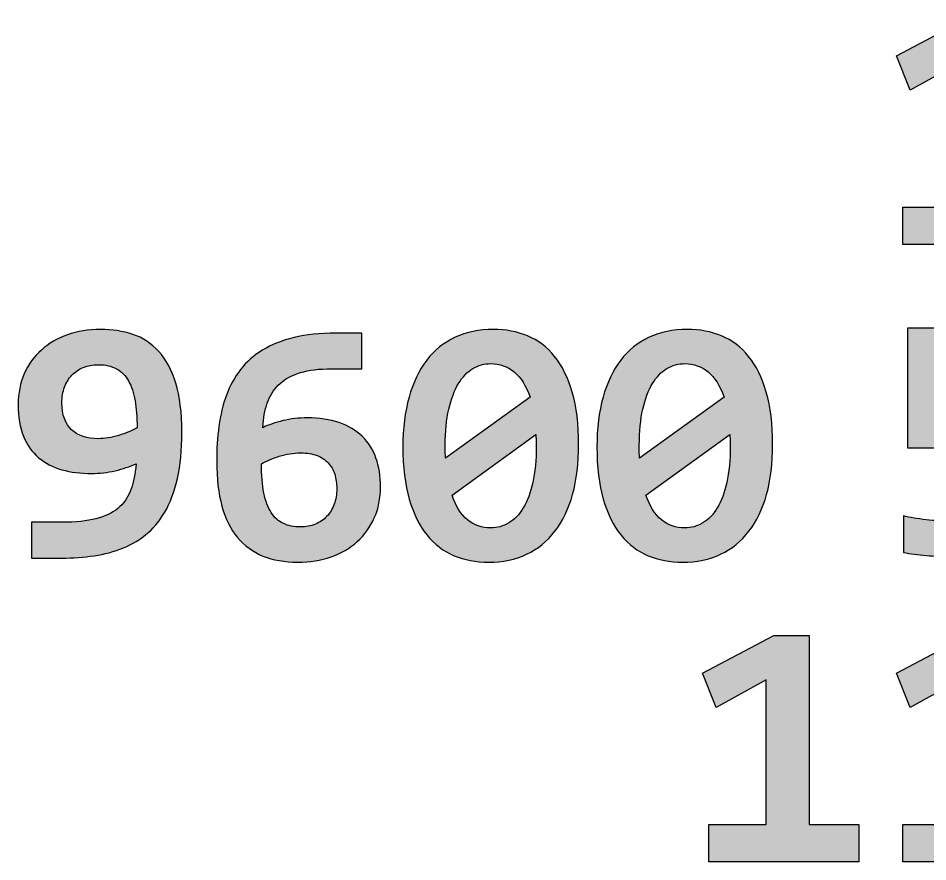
# Model space of a CAD drawing. Extents: x 264 to 349, y -535 to -258.
# Drawn here: x 296.36 to 316.99, y -355.32 to -336.18 of the extents above; entities that cross this region are included whole.
import ezdxf

# ---------------------------------------------------------------- set-up
doc = ezdxf.new("R2010")
doc.units = 0
doc.header["$MEASUREMENT"] = 0
doc.layers.add('LAYER_1', color=7, linetype='CONTINUOUS')

# ---------------------------------------------------------------- blocks, each defined once
blk = doc.blocks.new('BLOCK_4')
at = {"layer": 'LAYER_1'}
h = blk.add_hatch(color=7, dxfattribs=at)
h.dxf.hatch_style = 2
edge = h.paths.add_edge_path()
edge.add_spline(control_points=[(300.074, -345.578), (300.074, -345.979), (300.04, -346.328), (299.972, -346.627), (299.904, -346.925), (299.809, -347.179), (299.685, -347.39), (299.562, -347.601), (299.414, -347.775), (299.242, -347.91), (299.07, -348.045), (298.879, -348.152), (298.669, -348.23), (298.46, -348.308), (298.236, -348.362), (297.998, -348.39), (297.759, -348.419), (297.513, -348.433), (297.257, -348.433), (297.257, -348.433), (296.667, -348.433), (296.667, -348.433), (296.667, -348.433), (296.667, -347.617), (296.667, -347.617), (296.667, -347.617), (297.363, -347.617), (297.363, -347.617), (297.667, -347.617), (297.922, -347.59), (298.126, -347.537), (298.331, -347.484), (298.496, -347.406), (298.623, -347.302), (298.749, -347.199), (298.843, -347.072), (298.904, -346.918), (298.965, -346.764), (299.006, -346.587), (299.027, -346.386), (299.027, -346.386), (299.035, -346.289), (299.035, -346.289), (298.896, -346.354), (298.739, -346.407), (298.562, -346.449), (298.385, -346.49), (298.207, -346.511), (298.027, -346.511), (297.779, -346.511), (297.554, -346.483), (297.351, -346.426), (297.148, -346.368), (296.973, -346.277), (296.826, -346.152), (296.679, -346.027), (296.564, -345.865), (296.484, -345.666), (296.403, -345.467), (296.363, -345.226), (296.363, -344.945), (296.363, -344.69), (296.409, -344.457), (296.501, -344.248), (296.594, -344.038), (296.723, -343.859), (296.888, -343.711), (297.054, -343.562), (297.25, -343.447), (297.478, -343.365), (297.706, -343.283), (297.955, -343.242), (298.226, -343.242), (298.492, -343.242), (298.737, -343.28), (298.962, -343.355), (299.188, -343.431), (299.383, -343.559), (299.548, -343.74), (299.714, -343.921), (299.843, -344.161), (299.935, -344.461), (300.027, -344.76), (300.074, -345.133), (300.074, -345.578)], knot_values=[0, 0, 0, 0, 1, 1, 1, 2, 2, 2, 3, 3, 3, 4, 4, 4, 5, 5, 5, 6, 6, 6, 7, 7, 7, 8, 8, 8, 9, 9, 9, 10, 10, 10, 11, 11, 11, 12, 12, 12, 13, 13, 13, 14, 14, 14, 15, 15, 15, 16, 16, 16, 17, 17, 17, 18, 18, 18, 19, 19, 19, 20, 20, 20, 21, 21, 21, 22, 22, 22, 23, 23, 23, 24, 24, 24, 25, 25, 25, 26, 26, 26, 27, 27, 27, 28, 28, 28, 28], degree=3, periodic=1)
edge = h.paths.add_edge_path()
edge.add_spline(control_points=[(298.179, -344.043), (298.054, -344.043), (297.941, -344.064), (297.839, -344.105), (297.738, -344.147), (297.651, -344.205), (297.58, -344.281), (297.508, -344.357), (297.453, -344.447), (297.414, -344.552), (297.375, -344.658), (297.355, -344.776), (297.355, -344.906), (297.355, -345.182), (297.428, -345.387), (297.574, -345.521), (297.72, -345.656), (297.921, -345.722), (298.179, -345.722), (298.25, -345.722), (298.324, -345.716), (298.404, -345.703), (298.483, -345.69), (298.562, -345.672), (298.642, -345.648), (298.722, -345.625), (298.797, -345.598), (298.869, -345.568), (298.94, -345.538), (299.003, -345.506), (299.058, -345.472), (299.058, -345.24), (299.043, -345.036), (299.013, -344.859), (298.983, -344.682), (298.934, -344.533), (298.865, -344.412), (298.796, -344.291), (298.705, -344.199), (298.593, -344.136), (298.481, -344.074), (298.343, -344.043), (298.179, -344.043)], knot_values=[0, 0, 0, 0, 1, 1, 1, 2, 2, 2, 3, 3, 3, 4, 4, 4, 5, 5, 5, 6, 6, 6, 7, 7, 7, 8, 8, 8, 9, 9, 9, 10, 10, 10, 11, 11, 11, 12, 12, 12, 13, 13, 13, 14, 14, 14, 14], degree=3, periodic=1)
h = blk.add_hatch(color=7, dxfattribs=at)
h.dxf.hatch_style = 2
edge = h.paths.add_edge_path()
edge.add_spline(control_points=[(304.578, -346.816), (304.578, -347.074), (304.531, -347.308), (304.437, -347.517), (304.343, -347.727), (304.214, -347.906), (304.048, -348.056), (303.883, -348.206), (303.686, -348.322), (303.457, -348.402), (303.228, -348.483), (302.976, -348.523), (302.703, -348.523), (302.106, -348.523), (301.65, -348.336), (301.335, -347.961), (301.021, -347.586), (300.863, -347.013), (300.863, -346.242), (300.863, -345.961), (300.88, -345.693), (300.914, -345.439), (300.947, -345.185), (301.004, -344.951), (301.083, -344.736), (301.163, -344.521), (301.27, -344.326), (301.404, -344.152), (301.538, -343.978), (301.705, -343.83), (301.906, -343.709), (302.106, -343.588), (302.343, -343.494), (302.617, -343.427), (302.89, -343.361), (303.208, -343.328), (303.57, -343.328), (303.57, -343.328), (304.152, -343.328), (304.152, -343.328), (304.152, -343.328), (304.152, -344.136), (304.152, -344.136), (304.152, -344.136), (303.472, -344.136), (303.472, -344.136), (303.191, -344.136), (302.955, -344.165), (302.765, -344.222), (302.575, -344.28), (302.42, -344.362), (302.3, -344.469), (302.181, -344.575), (302.091, -344.705), (302.031, -344.859), (301.971, -345.013), (301.932, -345.186), (301.914, -345.379), (301.914, -345.379), (301.906, -345.472), (301.906, -345.472), (302.041, -345.407), (302.195, -345.354), (302.369, -345.312), (302.542, -345.271), (302.724, -345.25), (302.914, -345.25), (303.189, -345.25), (303.432, -345.285), (303.64, -345.357), (303.849, -345.429), (304.022, -345.532), (304.162, -345.668), (304.301, -345.803), (304.405, -345.967), (304.474, -346.16), (304.543, -346.353), (304.578, -346.572), (304.578, -346.816)], knot_values=[0, 0, 0, 0, 1, 1, 1, 2, 2, 2, 3, 3, 3, 4, 4, 4, 5, 5, 5, 6, 6, 6, 7, 7, 7, 8, 8, 8, 9, 9, 9, 10, 10, 10, 11, 11, 11, 12, 12, 12, 13, 13, 13, 14, 14, 14, 15, 15, 15, 16, 16, 16, 17, 17, 17, 18, 18, 18, 19, 19, 19, 20, 20, 20, 21, 21, 21, 22, 22, 22, 23, 23, 23, 24, 24, 24, 25, 25, 25, 26, 26, 26, 26], degree=3, periodic=1)
edge = h.paths.add_edge_path()
edge.add_spline(control_points=[(303.585, -346.859), (303.585, -346.74), (303.57, -346.629), (303.539, -346.529), (303.507, -346.429), (303.458, -346.343), (303.392, -346.271), (303.326, -346.199), (303.241, -346.144), (303.138, -346.103), (303.035, -346.063), (302.912, -346.043), (302.769, -346.043), (302.686, -346.043), (302.603, -346.05), (302.521, -346.064), (302.439, -346.078), (302.359, -346.097), (302.283, -346.121), (302.206, -346.144), (302.133, -346.17), (302.064, -346.199), (301.995, -346.228), (301.933, -346.258), (301.878, -346.289), (301.878, -346.552), (301.896, -346.774), (301.933, -346.955), (301.97, -347.136), (302.025, -347.283), (302.099, -347.398), (302.173, -347.513), (302.266, -347.595), (302.376, -347.646), (302.487, -347.697), (302.615, -347.722), (302.761, -347.722), (302.886, -347.722), (303, -347.701), (303.101, -347.66), (303.203, -347.618), (303.289, -347.559), (303.361, -347.482), (303.433, -347.406), (303.488, -347.314), (303.527, -347.209), (303.566, -347.103), (303.585, -346.987), (303.585, -346.859)], knot_values=[0, 0, 0, 0, 1, 1, 1, 2, 2, 2, 3, 3, 3, 4, 4, 4, 5, 5, 5, 6, 6, 6, 7, 7, 7, 8, 8, 8, 9, 9, 9, 10, 10, 10, 11, 11, 11, 12, 12, 12, 13, 13, 13, 14, 14, 14, 15, 15, 15, 16, 16, 16, 16], degree=3, periodic=1)
h = blk.add_hatch(color=7, dxfattribs=at)
h.dxf.hatch_style = 2
edge = h.paths.add_edge_path()
edge.add_spline(control_points=[(309.07, -345.859), (309.07, -346.279), (309.024, -346.654), (308.933, -346.984), (308.842, -347.315), (308.708, -347.594), (308.533, -347.822), (308.357, -348.05), (308.143, -348.224), (307.89, -348.344), (307.638, -348.463), (307.349, -348.523), (307.023, -348.523), (306.742, -348.523), (306.482, -348.474), (306.246, -348.375), (306.009, -348.276), (305.804, -348.12), (305.632, -347.908), (305.46, -347.696), (305.326, -347.424), (305.23, -347.094), (305.134, -346.763), (305.085, -346.367), (305.085, -345.906), (305.085, -345.487), (305.132, -345.112), (305.224, -344.781), (305.316, -344.45), (305.45, -344.171), (305.625, -343.943), (305.799, -343.715), (306.014, -343.541), (306.269, -343.422), (306.524, -343.302), (306.813, -343.242), (307.136, -343.242), (307.417, -343.242), (307.677, -343.291), (307.914, -343.39), (308.15, -343.49), (308.354, -343.644), (308.525, -343.855), (308.695, -344.066), (308.829, -344.337), (308.925, -344.668), (309.021, -344.998), (309.07, -345.396), (309.07, -345.859)], knot_values=[0, 0, 0, 0, 1, 1, 1, 2, 2, 2, 3, 3, 3, 4, 4, 4, 5, 5, 5, 6, 6, 6, 7, 7, 7, 8, 8, 8, 9, 9, 9, 10, 10, 10, 11, 11, 11, 12, 12, 12, 13, 13, 13, 14, 14, 14, 15, 15, 15, 16, 16, 16, 16], degree=3, periodic=1)
edge = h.paths.add_edge_path()
edge.add_spline(control_points=[(306.046, -345.875), (306.046, -345.927), (306.046, -345.976), (306.046, -346.021), (306.046, -346.067), (306.049, -346.113), (306.054, -346.16), (306.054, -346.16), (307.968, -344.777), (307.968, -344.777), (307.877, -344.519), (307.757, -344.328), (307.607, -344.205), (307.457, -344.081), (307.281, -344.019), (307.078, -344.019), (306.932, -344.019), (306.796, -344.056), (306.671, -344.131), (306.546, -344.205), (306.438, -344.319), (306.345, -344.472), (306.253, -344.626), (306.18, -344.819), (306.126, -345.051), (306.073, -345.282), (306.046, -345.557), (306.046, -345.875)], knot_values=[0, 0, 0, 0, 1, 1, 1, 2, 2, 2, 3, 3, 3, 4, 4, 4, 5, 5, 5, 6, 6, 6, 7, 7, 7, 8, 8, 8, 9, 9, 9, 9], degree=3, periodic=1)
edge = h.paths.add_edge_path()
edge.add_spline(control_points=[(308.109, -345.89), (308.109, -345.846), (308.107, -345.801), (308.105, -345.756), (308.103, -345.71), (308.101, -345.666), (308.101, -345.625), (308.101, -345.625), (306.199, -347), (306.199, -347), (306.282, -347.252), (306.399, -347.44), (306.55, -347.562), (306.701, -347.685), (306.877, -347.746), (307.078, -347.746), (307.224, -347.746), (307.359, -347.708), (307.486, -347.633), (307.612, -347.557), (307.722, -347.443), (307.814, -347.291), (307.906, -347.138), (307.979, -346.946), (308.031, -346.713), (308.083, -346.48), (308.109, -346.205), (308.109, -345.89)], knot_values=[0, 0, 0, 0, 1, 1, 1, 2, 2, 2, 3, 3, 3, 4, 4, 4, 5, 5, 5, 6, 6, 6, 7, 7, 7, 8, 8, 8, 9, 9, 9, 9], degree=3, periodic=1)
h = blk.add_hatch(color=7, dxfattribs=at)
h.dxf.hatch_style = 2
edge = h.paths.add_edge_path()
edge.add_spline(control_points=[(313.468, -345.859), (313.468, -346.279), (313.423, -346.654), (313.332, -346.984), (313.24, -347.315), (313.107, -347.594), (312.931, -347.822), (312.755, -348.05), (312.541, -348.224), (312.289, -348.344), (312.036, -348.463), (311.747, -348.523), (311.421, -348.523), (311.14, -348.523), (310.881, -348.474), (310.644, -348.375), (310.407, -348.276), (310.203, -348.12), (310.031, -347.908), (309.859, -347.696), (309.725, -347.424), (309.628, -347.094), (309.532, -346.763), (309.484, -346.367), (309.484, -345.906), (309.484, -345.487), (309.53, -345.112), (309.623, -344.781), (309.715, -344.45), (309.849, -344.171), (310.023, -343.943), (310.197, -343.715), (310.412, -343.541), (310.667, -343.422), (310.923, -343.302), (311.212, -343.242), (311.535, -343.242), (311.816, -343.242), (312.075, -343.291), (312.312, -343.39), (312.549, -343.49), (312.753, -343.644), (312.923, -343.855), (313.094, -344.066), (313.228, -344.337), (313.324, -344.668), (313.42, -344.998), (313.468, -345.396), (313.468, -345.859)], knot_values=[0, 0, 0, 0, 1, 1, 1, 2, 2, 2, 3, 3, 3, 4, 4, 4, 5, 5, 5, 6, 6, 6, 7, 7, 7, 8, 8, 8, 9, 9, 9, 10, 10, 10, 11, 11, 11, 12, 12, 12, 13, 13, 13, 14, 14, 14, 15, 15, 15, 16, 16, 16, 16], degree=3, periodic=1)
edge = h.paths.add_edge_path()
edge.add_spline(control_points=[(310.445, -345.875), (310.445, -345.927), (310.445, -345.976), (310.445, -346.021), (310.445, -346.067), (310.447, -346.113), (310.453, -346.16), (310.453, -346.16), (312.367, -344.777), (312.367, -344.777), (312.275, -344.519), (312.155, -344.328), (312.005, -344.205), (311.855, -344.081), (311.679, -344.019), (311.476, -344.019), (311.33, -344.019), (311.195, -344.056), (311.07, -344.131), (310.945, -344.205), (310.836, -344.319), (310.744, -344.472), (310.651, -344.626), (310.578, -344.819), (310.525, -345.051), (310.472, -345.282), (310.445, -345.557), (310.445, -345.875)], knot_values=[0, 0, 0, 0, 1, 1, 1, 2, 2, 2, 3, 3, 3, 4, 4, 4, 5, 5, 5, 6, 6, 6, 7, 7, 7, 8, 8, 8, 9, 9, 9, 9], degree=3, periodic=1)
edge = h.paths.add_edge_path()
edge.add_spline(control_points=[(312.507, -345.89), (312.507, -345.846), (312.506, -345.801), (312.503, -345.756), (312.501, -345.71), (312.5, -345.666), (312.5, -345.625), (312.5, -345.625), (310.597, -347), (310.597, -347), (310.681, -347.252), (310.798, -347.44), (310.949, -347.562), (311.1, -347.685), (311.275, -347.746), (311.476, -347.746), (311.622, -347.746), (311.758, -347.708), (311.884, -347.633), (312.011, -347.557), (312.12, -347.443), (312.212, -347.291), (312.305, -347.138), (312.377, -346.946), (312.429, -346.713), (312.481, -346.48), (312.507, -346.205), (312.507, -345.89)], knot_values=[0, 0, 0, 0, 1, 1, 1, 2, 2, 2, 3, 3, 3, 4, 4, 4, 5, 5, 5, 6, 6, 6, 7, 7, 7, 8, 8, 8, 9, 9, 9, 9], degree=3, periodic=1)
for points, knots in [([(300.074, -345.578), (300.074, -345.979), (300.04, -346.328), (299.972, -346.627), (299.904, -346.925), (299.809, -347.179), (299.685, -347.39), (299.562, -347.601), (299.414, -347.775), (299.242, -347.91), (299.07, -348.045), (298.879, -348.152), (298.669, -348.23), (298.46, -348.308), (298.236, -348.362), (297.998, -348.39), (297.759, -348.419), (297.513, -348.433), (297.257, -348.433), (297.257, -348.433), (296.667, -348.433), (296.667, -348.433), (296.667, -348.433), (296.667, -347.617), (296.667, -347.617), (296.667, -347.617), (297.363, -347.617), (297.363, -347.617), (297.667, -347.617), (297.922, -347.59), (298.126, -347.537), (298.331, -347.484), (298.496, -347.406), (298.623, -347.302), (298.749, -347.199), (298.843, -347.072), (298.904, -346.918), (298.965, -346.764), (299.006, -346.587), (299.027, -346.386), (299.027, -346.386), (299.035, -346.289), (299.035, -346.289), (298.896, -346.354), (298.739, -346.407), (298.562, -346.449), (298.385, -346.49), (298.207, -346.511), (298.027, -346.511), (297.779, -346.511), (297.554, -346.483), (297.351, -346.426), (297.148, -346.368), (296.973, -346.277), (296.826, -346.152), (296.679, -346.027), (296.564, -345.865), (296.484, -345.666), (296.403, -345.467), (296.363, -345.226), (296.363, -344.945), (296.363, -344.69), (296.409, -344.457), (296.501, -344.248), (296.594, -344.038), (296.723, -343.859), (296.888, -343.711), (297.054, -343.562), (297.25, -343.447), (297.478, -343.365), (297.706, -343.283), (297.955, -343.242), (298.226, -343.242), (298.492, -343.242), (298.737, -343.28), (298.962, -343.355), (299.188, -343.431), (299.383, -343.559), (299.548, -343.74), (299.714, -343.921), (299.843, -344.161), (299.935, -344.461), (300.027, -344.76), (300.074, -345.133), (300.074, -345.578)], [0, 0, 0, 0, 1, 1, 1, 2, 2, 2, 3, 3, 3, 4, 4, 4, 5, 5, 5, 6, 6, 6, 7, 7, 7, 8, 8, 8, 9, 9, 9, 10, 10, 10, 11, 11, 11, 12, 12, 12, 13, 13, 13, 14, 14, 14, 15, 15, 15, 16, 16, 16, 17, 17, 17, 18, 18, 18, 19, 19, 19, 20, 20, 20, 21, 21, 21, 22, 22, 22, 23, 23, 23, 24, 24, 24, 25, 25, 25, 26, 26, 26, 27, 27, 27, 28, 28, 28, 28]), ([(304.578, -346.816), (304.578, -347.074), (304.531, -347.308), (304.437, -347.517), (304.343, -347.727), (304.214, -347.906), (304.048, -348.056), (303.883, -348.206), (303.686, -348.322), (303.457, -348.402), (303.228, -348.483), (302.976, -348.523), (302.703, -348.523), (302.106, -348.523), (301.65, -348.336), (301.335, -347.961), (301.021, -347.586), (300.863, -347.013), (300.863, -346.242), (300.863, -345.961), (300.88, -345.693), (300.914, -345.439), (300.947, -345.185), (301.004, -344.951), (301.083, -344.736), (301.163, -344.521), (301.27, -344.326), (301.404, -344.152), (301.538, -343.978), (301.705, -343.83), (301.906, -343.709), (302.106, -343.588), (302.343, -343.494), (302.617, -343.427), (302.89, -343.361), (303.208, -343.328), (303.57, -343.328), (303.57, -343.328), (304.152, -343.328), (304.152, -343.328), (304.152, -343.328), (304.152, -344.136), (304.152, -344.136), (304.152, -344.136), (303.472, -344.136), (303.472, -344.136), (303.191, -344.136), (302.955, -344.165), (302.765, -344.222), (302.575, -344.28), (302.42, -344.362), (302.3, -344.469), (302.181, -344.575), (302.091, -344.705), (302.031, -344.859), (301.971, -345.013), (301.932, -345.186), (301.914, -345.379), (301.914, -345.379), (301.906, -345.472), (301.906, -345.472), (302.041, -345.407), (302.195, -345.354), (302.369, -345.312), (302.542, -345.271), (302.724, -345.25), (302.914, -345.25), (303.189, -345.25), (303.432, -345.285), (303.64, -345.357), (303.849, -345.429), (304.022, -345.532), (304.162, -345.668), (304.301, -345.803), (304.405, -345.967), (304.474, -346.16), (304.543, -346.353), (304.578, -346.572), (304.578, -346.816)], [0, 0, 0, 0, 1, 1, 1, 2, 2, 2, 3, 3, 3, 4, 4, 4, 5, 5, 5, 6, 6, 6, 7, 7, 7, 8, 8, 8, 9, 9, 9, 10, 10, 10, 11, 11, 11, 12, 12, 12, 13, 13, 13, 14, 14, 14, 15, 15, 15, 16, 16, 16, 17, 17, 17, 18, 18, 18, 19, 19, 19, 20, 20, 20, 21, 21, 21, 22, 22, 22, 23, 23, 23, 24, 24, 24, 25, 25, 25, 26, 26, 26, 26]), ([(309.07, -345.859), (309.07, -346.279), (309.024, -346.654), (308.933, -346.984), (308.842, -347.315), (308.708, -347.594), (308.533, -347.822), (308.357, -348.05), (308.143, -348.224), (307.89, -348.344), (307.638, -348.463), (307.349, -348.523), (307.023, -348.523), (306.742, -348.523), (306.482, -348.474), (306.246, -348.375), (306.009, -348.276), (305.804, -348.12), (305.632, -347.908), (305.46, -347.696), (305.326, -347.424), (305.23, -347.094), (305.134, -346.763), (305.085, -346.367), (305.085, -345.906), (305.085, -345.487), (305.132, -345.112), (305.224, -344.781), (305.316, -344.45), (305.45, -344.171), (305.625, -343.943), (305.799, -343.715), (306.014, -343.541), (306.269, -343.422), (306.524, -343.302), (306.813, -343.242), (307.136, -343.242), (307.417, -343.242), (307.677, -343.291), (307.914, -343.39), (308.15, -343.49), (308.354, -343.644), (308.525, -343.855), (308.695, -344.066), (308.829, -344.337), (308.925, -344.668), (309.021, -344.998), (309.07, -345.396), (309.07, -345.859)], [0, 0, 0, 0, 1, 1, 1, 2, 2, 2, 3, 3, 3, 4, 4, 4, 5, 5, 5, 6, 6, 6, 7, 7, 7, 8, 8, 8, 9, 9, 9, 10, 10, 10, 11, 11, 11, 12, 12, 12, 13, 13, 13, 14, 14, 14, 15, 15, 15, 16, 16, 16, 16]), ([(313.468, -345.859), (313.468, -346.279), (313.423, -346.654), (313.332, -346.984), (313.24, -347.315), (313.107, -347.594), (312.931, -347.822), (312.755, -348.05), (312.541, -348.224), (312.289, -348.344), (312.036, -348.463), (311.747, -348.523), (311.421, -348.523), (311.14, -348.523), (310.881, -348.474), (310.644, -348.375), (310.407, -348.276), (310.203, -348.12), (310.031, -347.908), (309.859, -347.696), (309.725, -347.424), (309.628, -347.094), (309.532, -346.763), (309.484, -346.367), (309.484, -345.906), (309.484, -345.487), (309.53, -345.112), (309.623, -344.781), (309.715, -344.45), (309.849, -344.171), (310.023, -343.943), (310.197, -343.715), (310.412, -343.541), (310.667, -343.422), (310.923, -343.302), (311.212, -343.242), (311.535, -343.242), (311.816, -343.242), (312.075, -343.291), (312.312, -343.39), (312.549, -343.49), (312.753, -343.644), (312.923, -343.855), (313.094, -344.066), (313.228, -344.337), (313.324, -344.668), (313.42, -344.998), (313.468, -345.396), (313.468, -345.859)], [0, 0, 0, 0, 1, 1, 1, 2, 2, 2, 3, 3, 3, 4, 4, 4, 5, 5, 5, 6, 6, 6, 7, 7, 7, 8, 8, 8, 9, 9, 9, 10, 10, 10, 11, 11, 11, 12, 12, 12, 13, 13, 13, 14, 14, 14, 15, 15, 15, 16, 16, 16, 16]), ([(298.179, -344.043), (298.054, -344.043), (297.941, -344.064), (297.839, -344.105), (297.738, -344.147), (297.651, -344.205), (297.58, -344.281), (297.508, -344.357), (297.453, -344.447), (297.414, -344.552), (297.375, -344.658), (297.355, -344.776), (297.355, -344.906), (297.355, -345.182), (297.428, -345.387), (297.574, -345.521), (297.72, -345.656), (297.921, -345.722), (298.179, -345.722), (298.25, -345.722), (298.324, -345.716), (298.404, -345.703), (298.483, -345.69), (298.562, -345.672), (298.642, -345.648), (298.722, -345.625), (298.797, -345.598), (298.869, -345.568), (298.94, -345.538), (299.003, -345.506), (299.058, -345.472), (299.058, -345.24), (299.043, -345.036), (299.013, -344.859), (298.983, -344.682), (298.934, -344.533), (298.865, -344.412), (298.796, -344.291), (298.705, -344.199), (298.593, -344.136), (298.481, -344.074), (298.343, -344.043), (298.179, -344.043)], [0, 0, 0, 0, 1, 1, 1, 2, 2, 2, 3, 3, 3, 4, 4, 4, 5, 5, 5, 6, 6, 6, 7, 7, 7, 8, 8, 8, 9, 9, 9, 10, 10, 10, 11, 11, 11, 12, 12, 12, 13, 13, 13, 14, 14, 14, 14]), ([(306.046, -345.875), (306.046, -345.927), (306.046, -345.976), (306.046, -346.021), (306.046, -346.067), (306.049, -346.113), (306.054, -346.16), (306.054, -346.16), (307.968, -344.777), (307.968, -344.777), (307.877, -344.519), (307.757, -344.328), (307.607, -344.205), (307.457, -344.081), (307.281, -344.019), (307.078, -344.019), (306.932, -344.019), (306.796, -344.056), (306.671, -344.131), (306.546, -344.205), (306.438, -344.319), (306.345, -344.472), (306.253, -344.626), (306.18, -344.819), (306.126, -345.051), (306.073, -345.282), (306.046, -345.557), (306.046, -345.875)], [0, 0, 0, 0, 1, 1, 1, 2, 2, 2, 3, 3, 3, 4, 4, 4, 5, 5, 5, 6, 6, 6, 7, 7, 7, 8, 8, 8, 9, 9, 9, 9]), ([(310.445, -345.875), (310.445, -345.927), (310.445, -345.976), (310.445, -346.021), (310.445, -346.067), (310.447, -346.113), (310.453, -346.16), (310.453, -346.16), (312.367, -344.777), (312.367, -344.777), (312.275, -344.519), (312.155, -344.328), (312.005, -344.205), (311.855, -344.081), (311.679, -344.019), (311.476, -344.019), (311.33, -344.019), (311.195, -344.056), (311.07, -344.131), (310.945, -344.205), (310.836, -344.319), (310.744, -344.472), (310.651, -344.626), (310.578, -344.819), (310.525, -345.051), (310.472, -345.282), (310.445, -345.557), (310.445, -345.875)], [0, 0, 0, 0, 1, 1, 1, 2, 2, 2, 3, 3, 3, 4, 4, 4, 5, 5, 5, 6, 6, 6, 7, 7, 7, 8, 8, 8, 9, 9, 9, 9]), ([(308.109, -345.89), (308.109, -345.846), (308.107, -345.801), (308.105, -345.756), (308.103, -345.71), (308.101, -345.666), (308.101, -345.625), (308.101, -345.625), (306.199, -347), (306.199, -347), (306.282, -347.252), (306.399, -347.44), (306.55, -347.562), (306.701, -347.685), (306.877, -347.746), (307.078, -347.746), (307.224, -347.746), (307.359, -347.708), (307.486, -347.633), (307.612, -347.557), (307.722, -347.443), (307.814, -347.291), (307.906, -347.138), (307.979, -346.946), (308.031, -346.713), (308.083, -346.48), (308.109, -346.205), (308.109, -345.89)], [0, 0, 0, 0, 1, 1, 1, 2, 2, 2, 3, 3, 3, 4, 4, 4, 5, 5, 5, 6, 6, 6, 7, 7, 7, 8, 8, 8, 9, 9, 9, 9]), ([(312.507, -345.89), (312.507, -345.846), (312.506, -345.801), (312.503, -345.756), (312.501, -345.71), (312.5, -345.666), (312.5, -345.625), (312.5, -345.625), (310.597, -347), (310.597, -347), (310.681, -347.252), (310.798, -347.44), (310.949, -347.562), (311.1, -347.685), (311.275, -347.746), (311.476, -347.746), (311.622, -347.746), (311.758, -347.708), (311.884, -347.633), (312.011, -347.557), (312.12, -347.443), (312.212, -347.291), (312.305, -347.138), (312.377, -346.946), (312.429, -346.713), (312.481, -346.48), (312.507, -346.205), (312.507, -345.89)], [0, 0, 0, 0, 1, 1, 1, 2, 2, 2, 3, 3, 3, 4, 4, 4, 5, 5, 5, 6, 6, 6, 7, 7, 7, 8, 8, 8, 9, 9, 9, 9]), ([(303.585, -346.859), (303.585, -346.74), (303.57, -346.629), (303.539, -346.529), (303.507, -346.429), (303.458, -346.343), (303.392, -346.271), (303.326, -346.199), (303.241, -346.144), (303.138, -346.103), (303.035, -346.063), (302.912, -346.043), (302.769, -346.043), (302.686, -346.043), (302.603, -346.05), (302.521, -346.064), (302.439, -346.078), (302.359, -346.097), (302.283, -346.121), (302.206, -346.144), (302.133, -346.17), (302.064, -346.199), (301.995, -346.228), (301.933, -346.258), (301.878, -346.289), (301.878, -346.552), (301.896, -346.774), (301.933, -346.955), (301.97, -347.136), (302.025, -347.283), (302.099, -347.398), (302.173, -347.513), (302.266, -347.595), (302.376, -347.646), (302.487, -347.697), (302.615, -347.722), (302.761, -347.722), (302.886, -347.722), (303, -347.701), (303.101, -347.66), (303.203, -347.618), (303.289, -347.559), (303.361, -347.482), (303.433, -347.406), (303.488, -347.314), (303.527, -347.209), (303.566, -347.103), (303.585, -346.987), (303.585, -346.859)], [0, 0, 0, 0, 1, 1, 1, 2, 2, 2, 3, 3, 3, 4, 4, 4, 5, 5, 5, 6, 6, 6, 7, 7, 7, 8, 8, 8, 9, 9, 9, 10, 10, 10, 11, 11, 11, 12, 12, 12, 13, 13, 13, 14, 14, 14, 15, 15, 15, 16, 16, 16, 16])]:
    blk.add_open_spline(points, degree=3, knots=knots, dxfattribs=at)
blk = doc.blocks.new('BLOCK_6')
at = {"layer": 'LAYER_1'}
h = blk.add_hatch(color=7, dxfattribs=at)
h.dxf.hatch_style = 2
h.paths.add_polyline_path([(316.419, -341.32), (316.419, -340.472), (317.72, -340.472), (317.72, -337.191), (316.587, -337.816), (316.275, -337.038), (317.896, -336.183), (318.697, -336.183), (318.697, -340.472), (319.818, -340.472), (319.818, -341.32)])
h = blk.add_hatch(color=7, dxfattribs=at)
h.dxf.hatch_style = 2
edge = h.paths.add_edge_path()
edge.add_spline(control_points=[(319.755, -346.687), (319.755, -346.96), (319.698, -347.203), (319.583, -347.415), (319.469, -347.628), (319.31, -347.806), (319.107, -347.952), (318.904, -348.098), (318.664, -348.209), (318.388, -348.284), (318.112, -348.36), (317.812, -348.398), (317.49, -348.398), (317.409, -348.398), (317.323, -348.395), (317.232, -348.39), (317.141, -348.385), (317.048, -348.378), (316.955, -348.37), (316.861, -348.363), (316.77, -348.353), (316.681, -348.341), (316.593, -348.329), (316.511, -348.317), (316.435, -348.304), (316.435, -348.304), (316.435, -347.472), (316.435, -347.472), (316.583, -347.509), (316.754, -347.538), (316.947, -347.56), (317.14, -347.582), (317.336, -347.593), (317.537, -347.593), (317.927, -347.593), (318.225, -347.518), (318.429, -347.368), (318.634, -347.219), (318.736, -347.011), (318.736, -346.745), (318.736, -346.469), (318.641, -346.264), (318.451, -346.13), (318.261, -345.996), (317.953, -345.929), (317.529, -345.929), (317.529, -345.929), (316.529, -345.929), (316.529, -345.929), (316.529, -345.929), (316.529, -343.214), (316.529, -343.214), (316.529, -343.214), (319.474, -343.214), (319.474, -343.214), (319.474, -343.214), (319.474, -344.113), (319.474, -344.113), (319.474, -344.113), (317.419, -344.113), (317.419, -344.113), (317.419, -344.113), (317.419, -345.152), (317.419, -345.152), (317.419, -345.152), (317.787, -345.152), (317.787, -345.152), (318.047, -345.152), (318.296, -345.175), (318.533, -345.222), (318.77, -345.269), (318.979, -345.35), (319.16, -345.466), (319.341, -345.582), (319.485, -345.739), (319.593, -345.937), (319.701, -346.135), (319.755, -346.385), (319.755, -346.687)], knot_values=[0, 0, 0, 0, 1, 1, 1, 2, 2, 2, 3, 3, 3, 4, 4, 4, 5, 5, 5, 6, 6, 6, 7, 7, 7, 8, 8, 8, 9, 9, 9, 10, 10, 10, 11, 11, 11, 12, 12, 12, 13, 13, 13, 14, 14, 14, 15, 15, 15, 16, 16, 16, 17, 17, 17, 18, 18, 18, 19, 19, 19, 20, 20, 20, 21, 21, 21, 22, 22, 22, 23, 23, 23, 24, 24, 24, 25, 25, 25, 26, 26, 26, 26], degree=3, periodic=1)
h = blk.add_hatch(color=7, dxfattribs=at)
h.dxf.hatch_style = 2
h.paths.add_polyline_path([(312.021, -355.32), (312.021, -354.472), (313.322, -354.472), (313.322, -351.191), (312.189, -351.816), (311.876, -351.038), (313.498, -350.183), (314.298, -350.183), (314.298, -354.472), (315.419, -354.472), (315.419, -355.32)])
h = blk.add_hatch(color=7, dxfattribs=at)
h.dxf.hatch_style = 2
h.paths.add_polyline_path([(316.419, -355.32), (316.419, -354.472), (317.72, -354.472), (317.72, -351.191), (316.587, -351.816), (316.275, -351.038), (317.896, -350.183), (318.697, -350.183), (318.697, -354.472), (319.818, -354.472), (319.818, -355.32)])
for points in [[(316.419, -341.32), (316.419, -340.472), (317.72, -340.472), (317.72, -337.191), (316.587, -337.816), (316.275, -337.038), (317.896, -336.183), (318.697, -336.183), (318.697, -340.472), (319.818, -340.472), (319.818, -341.32), (316.419, -341.32)], [(312.021, -355.32), (312.021, -354.472), (313.322, -354.472), (313.322, -351.191), (312.189, -351.816), (311.876, -351.038), (313.498, -350.183), (314.298, -350.183), (314.298, -354.472), (315.419, -354.472), (315.419, -355.32), (312.021, -355.32)], [(316.419, -355.32), (316.419, -354.472), (317.72, -354.472), (317.72, -351.191), (316.587, -351.816), (316.275, -351.038), (317.896, -350.183), (318.697, -350.183), (318.697, -354.472), (319.818, -354.472), (319.818, -355.32), (316.419, -355.32)]]:
    blk.add_lwpolyline(points, dxfattribs=at)
blk.add_open_spline([(319.755, -346.687), (319.755, -346.96), (319.698, -347.203), (319.583, -347.415), (319.469, -347.628), (319.31, -347.806), (319.107, -347.952), (318.904, -348.098), (318.664, -348.209), (318.388, -348.284), (318.112, -348.36), (317.812, -348.398), (317.49, -348.398), (317.409, -348.398), (317.323, -348.395), (317.232, -348.39), (317.141, -348.385), (317.048, -348.378), (316.955, -348.37), (316.861, -348.363), (316.77, -348.353), (316.681, -348.341), (316.593, -348.329), (316.511, -348.317), (316.435, -348.304), (316.435, -348.304), (316.435, -347.472), (316.435, -347.472), (316.583, -347.509), (316.754, -347.538), (316.947, -347.56), (317.14, -347.582), (317.336, -347.593), (317.537, -347.593), (317.927, -347.593), (318.225, -347.518), (318.429, -347.368), (318.634, -347.219), (318.736, -347.011), (318.736, -346.745), (318.736, -346.469), (318.641, -346.264), (318.451, -346.13), (318.261, -345.996), (317.953, -345.929), (317.529, -345.929), (317.529, -345.929), (316.529, -345.929), (316.529, -345.929), (316.529, -345.929), (316.529, -343.214), (316.529, -343.214), (316.529, -343.214), (319.474, -343.214), (319.474, -343.214), (319.474, -343.214), (319.474, -344.113), (319.474, -344.113), (319.474, -344.113), (317.419, -344.113), (317.419, -344.113), (317.419, -344.113), (317.419, -345.152), (317.419, -345.152), (317.419, -345.152), (317.787, -345.152), (317.787, -345.152), (318.047, -345.152), (318.296, -345.175), (318.533, -345.222), (318.77, -345.269), (318.979, -345.35), (319.16, -345.466), (319.341, -345.582), (319.485, -345.739), (319.593, -345.937), (319.701, -346.135), (319.755, -346.385), (319.755, -346.687)], degree=3, knots=[0, 0, 0, 0, 1, 1, 1, 2, 2, 2, 3, 3, 3, 4, 4, 4, 5, 5, 5, 6, 6, 6, 7, 7, 7, 8, 8, 8, 9, 9, 9, 10, 10, 10, 11, 11, 11, 12, 12, 12, 13, 13, 13, 14, 14, 14, 15, 15, 15, 16, 16, 16, 17, 17, 17, 18, 18, 18, 19, 19, 19, 20, 20, 20, 21, 21, 21, 22, 22, 22, 23, 23, 23, 24, 24, 24, 25, 25, 25, 26, 26, 26, 26], dxfattribs=at)

msp = doc.modelspace()

# ---------------------------------------------------------------- block references
at = {"layer": 'LAYER_1'}
for name in ['BLOCK_6', 'BLOCK_4']:
    msp.add_blockref(name, (0, 0), dxfattribs=at)

doc.saveas('drawing.dxf')
